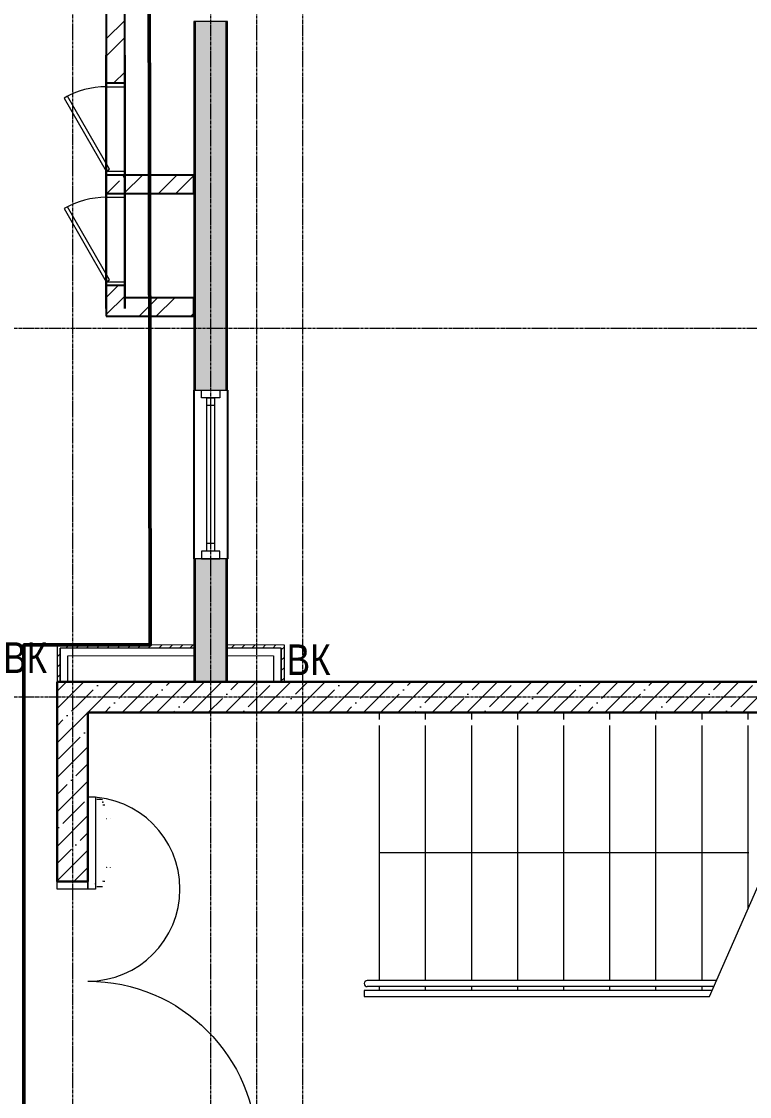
# Model space of a CAD drawing. Header units: millimetres. Extents: x -24360 to 609566, y -391049 to 148426.
# Drawn here: x 205097 to 209838, y 16953 to 23954 of the extents above; entities that cross this region are included whole.
import ezdxf

# ---------------------------------------------------------------- set-up
doc = ezdxf.new("R2010")
doc.units = ezdxf.units.MM
doc.linetypes.add('CENTER2', pattern=[28.575, 19.05, -3.175, 3.175, -3.175])
for name, color, linetype, lineweight in [('АР_Двери_внутренние', 5, 'Continuous', 9), ('АР_Двери_внутренние_антипаника', 7, 'Continuous', 0), ('АР_Окна', 4, 'Continuous', 5), ('АР_Стены ГКЛ', 1, 'Continuous', 15), ('АР_Стены ЖБ', 7, 'Continuous', 30), ('АР_Стены кирпич', 32, 'Continuous', 25), ('АР_Стены ПЕНОблок', 52, 'Continuous', 20), ('АР_Тонкая', 254, 'Continuous', 5), ('АР_Ф_ЛК', 7, 'Continuous', 5), ('АР_Штриховка', 8, 'Continuous', 0), ('ВК_Шахты', 5, 'Continuous', 9), ('Двери кабины', 252, 'Continuous', 0)]:
    doc.layers.add(name, color=color, linetype=linetype, lineweight=lineweight)
for name, color, linetype, lineweight, true_color in [('АР_Оси_РД_100', 7, 'Continuous', 0, 0x525252), ('РД_Витраж_вн', 7, 'Continuous', 25, 0x148aff), ('РД_проем_инж перемыч_фахверк', 7, 'Continuous', 18, 0xff1f1f)]:
    doc.layers.add(name, color=color, linetype=linetype, lineweight=lineweight, true_color=true_color)
doc.layers.add('РД_Проем', color=230, linetype='Continuous', lineweight=0, plot=False)
doc.layers.add('РД_проем_инж перемыч_подсчет', color=50, linetype='Continuous', lineweight=30, plot=False)
doc.styles.add('style1', font='ARIALN.TTF')

msp = doc.modelspace()

# ---------------------------------------------------------------- hatches: boundary and pattern name
at = {"layer": 'АР_Стены ГКЛ', "linetype": 'Continuous', "lineweight": 0, "true_color": 0x000000}
h = msp.add_hatch(dxfattribs=at)
h.set_pattern_fill('ANSI31', color=18, scale=15, style=0)
h.set_pattern_definition([(45, (194029.4, -14045.81), (-33.67596, 33.67596), [])])
h.paths.add_polyline_path([(205329.363, 19893.475), (205349.366, 19873.503), (206229.331, 19874.713), (206229.303, 19894.713)], flags=0)
h = msp.add_hatch(dxfattribs=at)
h.set_pattern_fill('ANSI31', color=18, scale=15, style=0)
h.set_pattern_definition([(45, (194029.4, -14045.81), (-33.67596, 33.67596), [])])
h.paths.add_polyline_path([(205329.4, 19654.196), (205349.4, 19654.199), (205349.366, 19873.503), (205329.363, 19893.475)], flags=0)
h = msp.add_hatch(dxfattribs=at)
h.set_pattern_fill('ANSI31', color=18, scale=15, angle=-360, style=0)
h.set_pattern_definition([(45, (194029.4, -14045.81), (-33.67596, 33.67596), [])])
h.paths.add_polyline_path([(206429.621, 19894.713), (206429.558, 19874.713), (206789.423, 19873.573), (206809.426, 19893.51)], flags=0)
h = msp.add_hatch(dxfattribs=at)
h.set_pattern_fill('ANSI31', color=18, scale=15, angle=-360, style=0)
h.set_pattern_definition([(45, (194029.4, -14045.81), (-33.67596, 33.67596), [])])
h.paths.add_polyline_path([(206809.426, 19893.51), (206789.423, 19873.573), (206789.393, 19654.2), (206809.393, 19654.197)], flags=0)
at = {"layer": 'АР_Штриховка', "linetype": 'Continuous', "lineweight": 0, "true_color": 0x000000}
h = msp.add_hatch(dxfattribs=at)
h.set_pattern_fill('ANSI32', color=18, scale=25, style=0)
h.set_pattern_definition([(45, (194029.4, -14045.8), (-168.3798, 168.3798), []), (45, (194141.65, -14045.8), (-168.3798, 168.3798), [])])
h.paths.add_polyline_path([(205649.401, 22034.189), (205769.401, 22154.189), (205769.401, 22234.189), (205649.401, 22234.189)], flags=0)
h.paths.add_polyline_path([(205649.402, 22834.189), (205769.402, 22834.189), (205739.403, 22914.189), (205649.403, 22954.189)], flags=0)
h.paths.add_polyline_path([(205649.404, 23554.189), (205769.404, 23554.189), (205769.405, 24154.19), (205739.406, 24234.19), (205649.406, 24274.19)], flags=0)
h.paths.add_polyline_path([(205649.406, 24274.19), (205739.406, 24234.19), (205769.406, 24274.19), (205769.407, 24644.189), (205649.407, 24644.189)], flags=0)
h = msp.add_hatch(dxfattribs=at)
h.set_pattern_fill('AR-CONC', color=18, angle=-315, style=0)
h.set_pattern_definition([(95, (194029.4, -14045.81), (140.09465, 117.5534), [19.05, -209.55]), (40, (194029.4, -14045.81), (-160.01845, 110.1767), [15.24, -167.6406]), (145.45144, (194041.07, -14036.02), (-19.9238, 227.7301), [16.19, -178.09024]), (91.1842, (193993.48, -14009.9), (221.4102, 161.9534), [28.575, -314.325]), (141.63556, (194011.93, -13996.4), (-7.0866, 342.8268), [24.285, -267.1356]), (36.18415, (193993.48, -14009.9), (-7.0866, 342.8268), [22.86, -251.4597]), (66, (194020.42, -14000.91), (179.52, 34.89515), [19.05, -209.55]), (11, (194020.42, -14000.91), (-86.5399, 173.9412), [15.24, -167.64]), (116.45145, (194035.38, -13998), (92.98005, 208.83634), [16.19, -178.0899]), (82.5, (194029.4, -14045.81), (-57.60547, 61.97341), [0, -165.608, 0, -170.18, 0, -168.275]), (52.5, (194029.4, -14045.81), (-23.58973, 118.087), [0, -97.028, 0, -161.798, 0, -64.135]), (12.5, (193989.35, -14085.86), (99.92786, 91.8262), [0, -63.5, 0, -198.12, 0, -262.89]), (2.5, (193971.39, -14103.82), (86.7639, 122.7224), [0, -82.55, 0, -131.572, 0, -186.69])])
h.paths.add_polyline_path([(206429.4, 23954.189), (206229.4, 23954.189), (206229.4, 22954.189), (206429.4, 22954.189)], flags=0)
h.paths.add_polyline_path([(206429.4, 22954.189), (206229.4, 22954.189), (206229.4, 22154.189), (206429.4, 22154.189)], flags=0)
h.paths.add_polyline_path([(206429.4, 22154.189), (206229.4, 22154.189), (206229.4, 21554.189), (206429.4, 21554.189)], flags=0)
h.paths.add_polyline_path([(206429.4, 20454.189), (206229.4, 20454.189), (206229.4, 19654.189), (206429.4, 19654.189)], flags=0)
h = msp.add_hatch(dxfattribs=at)
h.set_pattern_fill('ANSI32', color=18, scale=25, angle=-360, style=0)
h.set_pattern_definition([(45, (194029.4, -14045.8), (-168.3798, 168.3798), []), (45, (194141.65, -14045.8), (-168.3798, 168.3798), [])])
h.paths.add_polyline_path([(206219.4, 22834.189), (206219.4, 22954.189), (205769.403, 22954.189), (205739.403, 22914.189), (205769.402, 22834.189)], flags=0)
h = msp.add_hatch(dxfattribs=at)
h.set_pattern_fill('ANSI32', color=18, scale=25, angle=360, style=0)
h.set_pattern_definition([(45, (194029.4, -14045.8), (-168.3798, 168.3798), []), (45, (194141.65, -14045.8), (-168.3798, 168.3798), [])])
h.paths.add_polyline_path([(206219.4, 22034.189), (206219.4, 22154.189), (205769.401, 22154.189), (205649.401, 22034.189)], flags=0)
at = {"layer": 'АР_Штриховка', "linetype": 'Continuous', "lineweight": 5, "true_color": 0x000000}
h = msp.add_hatch(dxfattribs=at)
h.set_pattern_fill('ANSI35', color=18, scale=25, style=0)
h.set_pattern_definition([(45, (194029.4, -14045.81), (-112.2532, 112.2532), []), (45, (194141.65, -14045.81), (-112.2532, 112.2532), [198.4375, -39.6875, 0, -39.6875])])
h.paths.add_polyline_path([(205329.4, 15254.189), (205529.4, 15454.189), (205529.4, 16554.189), (205329.4, 16554.189)], flags=0)
h.paths.add_polyline_path([(205329.4, 18354.189), (205529.4, 18354.189), (205529.4, 19454.189), (205329.4, 19654.189)], flags=0)
h = msp.add_hatch(dxfattribs=at)
h.set_pattern_fill('ANSI35', color=18, scale=25, angle=-360, style=0)
h.set_pattern_definition([(45, (194029.4, -14045.81), (-112.2532, 112.2532), []), (45, (194141.65, -14045.81), (-112.2532, 112.2532), [198.4375, -39.6875, 0, -39.6875])])
h.paths.add_polyline_path([(205329.4, 19654.189), (205529.4, 19454.189), (214029.4, 19454.189), (214229.4, 19654.189)], flags=0)

# ---------------------------------------------------------------- linework, layer by layer
at = {"color": 1, "lineweight": 50}
msp.add_lwpolyline([(206042.4, -275.811), (202078.4, -275.811), (202078.4, 9068.189), (202078.4, 9068.189), (194369.596, 9075.338), (194369.596, 12354.189), (202136.4, 12354.189), (202136.4, 24447.189), (205929.4, 24447.189), (205935.661, 19894.309), (205113.4, 19894.309), (205113.4, 18084.189), (205113.4, 11048.189), (214583.4, 11048.189), (214549.4, 12020.189), (220516.4, 12020.189), (220516.4, 11607.189), (221261.4, 11607.189), (221261.4, 8031.189), (220463.4, 8031.189), (220463.4, 7654.189), (205935.4, 7654.189), (205935.4, -275.811)], dxfattribs=at)
at = {"layer": 'АР_Двери_внутренние', "color": 18, "linetype": 'Continuous', "lineweight": 9, "true_color": 0x000000}
for points in [[(205529.4, 18904.189), (205579.4, 18904.189), (205579.4, 18304.189), (205529.4, 18304.189)], [(205329.4, 18304.189), (205329.4, 18354.189), (205529.4, 18354.189), (205529.4, 18304.189)]]:
    msp.add_lwpolyline(points, close=True, dxfattribs=at)
msp.add_arc((205529.4, 18304.189), 600, 270, 90, dxfattribs=at)
at = {"layer": 'АР_Двери_внутренние', "color": 18, "linetype": 'Continuous', "lineweight": 9, "true_color": 0x000000, "extrusion": (0, 0, -1)}
msp.add_arc((-205529.4, 16604.189), 1100, 90, 270, dxfattribs=at)
at = {"layer": 'АР_Двери_внутренние_антипаника', "color": 18, "linetype": 'Continuous', "true_color": 0x000000}
for centre, radius, start, end in [((205572, 17887.466), 1000, 86.92187, 89.03769), ((205568.702, 19850.887), 1000, 273.30824, 274.12158), ((205652.075, 18764.189), 1, 180, 270), ((205676.541, 18764.189), 1, 270, 0), ((205652.075, 18443.189), 1, 90, 180), ((205676.541, 18443.189), 1, 0, 90), ((205568.702, 17356.491), 1000, 85.87842, 86.69176), ((205572, 19319.911), 1000, 270.96231, 273.07813)]:
    msp.add_arc(centre, radius, start, end, dxfattribs=at)
for p in [(205627.349, 18869.189), (205579.4, 18338.189)]:
    msp.add_point(p, dxfattribs=at)
at = {"layer": 'АР_Окна', "color": 18, "linetype": 'Continuous', "lineweight": 5, "true_color": 0x000000}
for p, q in [((206219.4, 20454.189), (206219.4, 21554.189)), ((206439.4, 20454.189), (206439.4, 21554.189)), ((206354.4, 21454.189), (206304.4, 21454.189)), ((206329.4, 20554.189), (206329.4, 21454.189)), ((206354.4, 20554.189), (206304.4, 20554.189))]:
    msp.add_line(p, q, dxfattribs=at)
for points in [[(206269.4, 21504.189), (206269.4, 21554.189), (206389.4, 21554.189), (206389.4, 21504.189)], [(206354.4, 20504.189), (206304.4, 20504.189), (206304.4, 21504.189), (206354.4, 21504.189)], [(206269.4, 20504.189), (206269.4, 20454.189), (206389.4, 20454.189), (206389.4, 20504.189)]]:
    msp.add_lwpolyline(points, close=True, dxfattribs=at)
at = {"layer": 'АР_Оси_РД_100', "linetype": 'CENTER2'}
for p, q in [((223584.4, 21954.189), (188074.442, 21954.189)), ((223584.4, 19554.189), (188074.442, 19554.189))]:
    msp.add_line(p, q, dxfattribs=at)
for points in [[(206029.52, -4259.177), (206329.4, -3859.177), (206329.4, 29754.189)], [(206629.4, -4259.177), (206629.4, 29624.189)], [(207229.4, -4259.177), (206929.4, -3859.177), (206929.4, 29604.307)], [(205429.4, 28854.189), (205429.4, -4259.177)]]:
    msp.add_lwpolyline(points, dxfattribs=at)
at = {"layer": 'АР_Стены ГКЛ', "color": 18, "linetype": 'Continuous', "lineweight": 5, "true_color": 0x000000}
for p, q in [((206229.303, 19894.713), (205329.363, 19893.475)), ((205329.363, 19893.475), (205329.4, 19654.196)), ((206229.331, 19874.713), (206229.303, 19894.713)), ((206429.621, 19894.713), (206429.558, 19874.713)), ((206809.426, 19893.51), (206429.621, 19894.713)), ((206809.393, 19654.197), (206809.426, 19893.51)), ((206229.331, 19874.713), (205349.366, 19873.503)), ((205349.366, 19873.503), (206229.331, 19874.713)), ((205349.366, 19873.503), (205349.4, 19654.199)), ((205349.4, 19654.199), (205349.366, 19873.503)), ((205399.374, 19823.571), (206229.4, 19824.713)), ((205399.4, 19654.207), (205399.374, 19823.571)), ((206229.4, 19824.713), (206229.331, 19874.713)), ((206429.558, 19874.713), (206429.4, 19824.713)), ((206429.4, 19824.713), (206739.416, 19823.731)), ((206789.423, 19873.573), (206429.558, 19874.713)), ((206429.558, 19874.713), (206789.423, 19873.573)), ((206739.416, 19823.731), (206739.393, 19654.207)), ((206789.393, 19654.2), (206789.423, 19873.573)), ((206789.423, 19873.573), (206789.393, 19654.2)), ((205329.4, 19654.196), (205349.4, 19654.199)), ((205349.4, 19654.199), (205399.4, 19654.207)), ((206739.393, 19654.207), (206789.393, 19654.2)), ((206789.393, 19654.2), (206809.393, 19654.197))]:
    msp.add_line(p, q, dxfattribs=at)
at = {"layer": 'АР_Стены ЖБ', "color": 18, "linetype": 'Continuous', "lineweight": 30, "true_color": 0x000000}
for p, q in [((205329.4, 19654.189), (205329.4, 18354.189)), ((214229.4, 19654.189), (205329.4, 19654.189)), ((205529.4, 18354.189), (205529.4, 19454.189)), ((205529.4, 19454.189), (214029.4, 19454.189)), ((205329.4, 18354.189), (205529.4, 18354.189))]:
    msp.add_line(p, q, dxfattribs=at)
at = {"layer": 'АР_Стены кирпич', "color": 18, "linetype": 'Continuous', "lineweight": 25, "true_color": 0x000000}
for p, q in [((205649.406, 24274.19), (205649.404, 23554.189)), ((205769.404, 23554.189), (205769.405, 24154.19)), ((205649.404, 23554.189), (205769.404, 23554.189)), ((205649.403, 22954.189), (205649.402, 22834.189)), ((206219.4, 22954.189), (205769.403, 22954.189)), ((206219.4, 22834.189), (206219.4, 22954.189)), ((205649.402, 22834.189), (205769.402, 22834.189)), ((205769.402, 22834.189), (206219.4, 22834.189)), ((205769.401, 22234.189), (205649.401, 22234.189)), ((205649.401, 22234.189), (205649.401, 22034.189)), ((205769.401, 22154.189), (205769.401, 22234.189)), ((206219.4, 22154.189), (205769.401, 22154.189)), ((206219.4, 22034.189), (206219.4, 22154.189)), ((205649.401, 22034.189), (206219.4, 22034.189))]:
    msp.add_line(p, q, dxfattribs=at)
at = {"layer": 'АР_Стены кирпич', "color": 18, "linetype": 'Continuous', "lineweight": 0, "true_color": 0x000000}
for p, q in [((205649.404, 23554.189), (205649.403, 22954.189)), ((205769.403, 22954.189), (205769.404, 23554.189)), ((205649.402, 22834.189), (205649.401, 22234.189)), ((205769.401, 22234.189), (205769.402, 22834.189))]:
    msp.add_line(p, q, dxfattribs=at)
at = {"layer": 'АР_Стены кирпич', "color": 18, "true_color": 0x000000}
msp.add_line((205769.403, 22954.189), (205649.403, 22954.189), dxfattribs=at)
at = {"layer": 'АР_Стены ПЕНОблок', "color": 18, "linetype": 'Continuous', "lineweight": 20, "true_color": 0x000000}
for p, q in [((206429.4, 23954.189), (206229.4, 23954.189)), ((206229.4, 23954.189), (206229.4, 22954.189)), ((206429.4, 22954.189), (206429.4, 23954.189)), ((206229.4, 22954.189), (206229.4, 22154.189)), ((206429.4, 22154.189), (206429.4, 22954.189)), ((206229.4, 22154.189), (206229.4, 21554.189)), ((206429.4, 21554.189), (206429.4, 22154.189)), ((206229.4, 21554.189), (206429.4, 21554.189)), ((206429.4, 20454.189), (206229.4, 20454.189)), ((206229.4, 20454.189), (206229.4, 19654.189)), ((206429.4, 19654.189), (206429.4, 20454.189)), ((206229.4, 19654.189), (206429.4, 19654.189))]:
    msp.add_line(p, q, dxfattribs=at)
at = {"layer": 'АР_Тонкая', "color": 18, "linetype": 'Continuous', "lineweight": 0, "true_color": 0x000000}
for p, q in [((206229.4, 23954.189), (206219.4, 23954.189)), ((206219.4, 23954.189), (206219.4, 22954.189)), ((206229.4, 22954.189), (206229.4, 23954.189)), ((206439.4, 23954.189), (206429.4, 23954.189)), ((206429.4, 23954.189), (206429.4, 22954.189)), ((206439.4, 22954.189), (206439.4, 23954.189)), ((206219.4, 22954.189), (206219.4, 22834.189)), ((206229.4, 22154.189), (206229.4, 22954.189)), ((206429.4, 22954.189), (206429.4, 22154.189)), ((206439.4, 22154.189), (206439.4, 22954.189)), ((206219.4, 22834.189), (206219.4, 22154.189)), ((206219.4, 22154.189), (206219.4, 21554.189)), ((206229.4, 21554.189), (206229.4, 22154.189)), ((206429.4, 22154.189), (206429.4, 21554.189)), ((206439.4, 21554.189), (206439.4, 22154.189)), ((206219.4, 21554.189), (206229.4, 21554.189)), ((206429.4, 21554.189), (206439.4, 21554.189)), ((206229.4, 20454.189), (206219.4, 20454.189)), ((206219.4, 20454.189), (206219.4, 19654.189)), ((206229.4, 19654.189), (206229.4, 20454.189)), ((206439.4, 20454.189), (206429.4, 20454.189)), ((206429.4, 20454.189), (206429.4, 19654.189)), ((206439.4, 19654.189), (206439.4, 20454.189)), ((206219.4, 19654.189), (206229.4, 19654.189)), ((206429.4, 19654.189), (206439.4, 19654.189))]:
    msp.add_line(p, q, dxfattribs=at)
at = {"layer": 'АР_Тонкая', "color": 18, "true_color": 0x000000}
msp.add_line((209577.023, 17604.189), (209934.3, 18414.806), dxfattribs=at)
at = {"layer": 'АР_Ф_ЛК', "color": 18, "true_color": 0x000000}
for p, q in [((207429.4, 19409.189), (207429.4, 19454.189)), ((207729.4, 19409.189), (207729.4, 19454.189)), ((208029.4, 19409.189), (208029.4, 19454.189)), ((208329.4, 19409.189), (208329.4, 19454.189)), ((208629.4, 19409.189), (208629.4, 19454.189)), ((208929.4, 19409.189), (208929.4, 19454.189)), ((209229.4, 19409.189), (209229.4, 19454.189)), ((209529.4, 19409.189), (209529.4, 19454.189)), ((209829.4, 19409.189), (209829.4, 19454.189)), ((207429.4, 17709.189), (207429.4, 19369.189)), ((207729.4, 17709.189), (207729.4, 19369.189)), ((208029.4, 17709.189), (208029.4, 19369.189)), ((208329.4, 17709.189), (208329.4, 19369.189)), ((208629.4, 17709.189), (208629.4, 19369.189)), ((208929.4, 17709.189), (208929.4, 19369.189)), ((209229.4, 17709.189), (209229.4, 19369.189)), ((209529.4, 17709.189), (209529.4, 19369.189)), ((209829.4, 18176.8), (209829.4, 19369.189)), ((209368.878, 18539.189), (207429.4, 18539.189)), ((209835.127, 18539.189), (209368.878, 18539.189)), ((209594.653, 17644.189), (207329.4, 17644.189)), ((207329.4, 17644.189), (207329.4, 17604.189)), ((207429.4, 17644.189), (207429.4, 17669.189)), ((207729.4, 17644.189), (207729.4, 17669.189)), ((208029.4, 17644.189), (208029.4, 17669.189)), ((208329.4, 17644.189), (208329.4, 17669.189)), ((208629.4, 17644.189), (208629.4, 17669.189)), ((208929.4, 17644.189), (208929.4, 17669.189)), ((209229.4, 17644.189), (209229.4, 17669.189)), ((209529.4, 17644.189), (209529.4, 17669.189)), ((207329.4, 17604.189), (209577.023, 17604.189))]:
    msp.add_line(p, q, dxfattribs=at)
at = {"layer": 'АР_Ф_ЛК', "color": 18, "lineweight": 9, "true_color": 0x000000}
for p, q in [((209623.301, 17709.189), (207349.4, 17709.189)), ((209605.671, 17669.189), (207349.4, 17669.189))]:
    msp.add_line(p, q, dxfattribs=at)
msp.add_arc((207349.4, 17689.189), 20, 90, 270, dxfattribs=at)
at = {"layer": 'Двери кабины', "color": 18, "linetype": 'Continuous', "lineweight": 0, "true_color": 0x000000}
for points in [[(205769.404, 23529.189), (205769.404, 23554.189), (205649.404, 23554.189), (205649.404, 23529.189)], [(205649.403, 22979.189), (205671.053, 22991.689), (205396.054, 23468.004), (205374.404, 23455.504)], [(205769.403, 22979.189), (205769.403, 22954.189), (205649.403, 22954.189), (205649.403, 22979.189)], [(205769.402, 22809.189), (205769.402, 22834.189), (205649.402, 22834.189), (205649.402, 22809.189)], [(205649.401, 22259.189), (205671.052, 22271.689), (205396.053, 22748.004), (205374.402, 22735.504)], [(205769.401, 22259.189), (205769.401, 22234.189), (205649.401, 22234.189), (205649.401, 22259.189)]]:
    msp.add_lwpolyline(points, close=True, dxfattribs=at)
for centre in [(205649.403, 22979.189), (205649.401, 22259.189)]:
    msp.add_arc(centre, 550, 89.9998688, 119.9998688, dxfattribs=at)
at = {"layer": 'РД_Витраж_вн', "color": 18, "linetype": 'Continuous', "lineweight": 25, "true_color": 0x000000}
for p, q in [((206219.4, 21554.189), (206219.4, 20454.189)), ((206439.4, 21554.189), (206439.4, 20454.189))]:
    msp.add_line(p, q, dxfattribs=at)
at = {"layer": 'РД_Проем', "color": 18, "linetype": 'Continuous', "lineweight": 0, "true_color": 0x000000}
for p, q in [((205649.404, 23554.189), (205649.403, 22954.189)), ((205769.404, 23554.189), (205769.403, 22954.189)), ((205649.402, 22834.189), (205649.401, 22234.189)), ((205769.402, 22834.189), (205769.401, 22234.189)), ((206219.4, 21554.189), (206219.4, 20454.189)), ((206439.4, 21554.189), (206439.4, 20454.189))]:
    msp.add_line(p, q, dxfattribs=at)
at = {"layer": 'РД_проем_инж перемыч_подсчет', "color": 18, "linetype": 'Continuous', "lineweight": 30, "true_color": 0x000000}
for p, q in [((205649.404, 23734.189), (205649.401, 22084.189)), ((205769.404, 23734.189), (205769.401, 22084.189))]:
    msp.add_line(p, q, dxfattribs=at)
at = {"layer": 'РД_проем_инж перемыч_фахверк', "color": 18, "linetype": 'Continuous', "lineweight": 18, "true_color": 0x000000}
for p, q in [((206219.4, 21554.189), (206219.4, 20454.189)), ((206439.4, 21554.189), (206439.4, 20454.189))]:
    msp.add_line(p, q, dxfattribs=at)

# ---------------------------------------------------------------- texts
at = {"layer": 'ВК_Шахты', "color": 18, "lineweight": 50, "true_color": 0x000000, "style": 'style1'}
for p in [(204978.034, 19711.337), (206824.121, 19697.295)]:
    msp.add_text('ВК', height=200, dxfattribs=at).set_placement(p)

doc.saveas('drawing.dxf')
